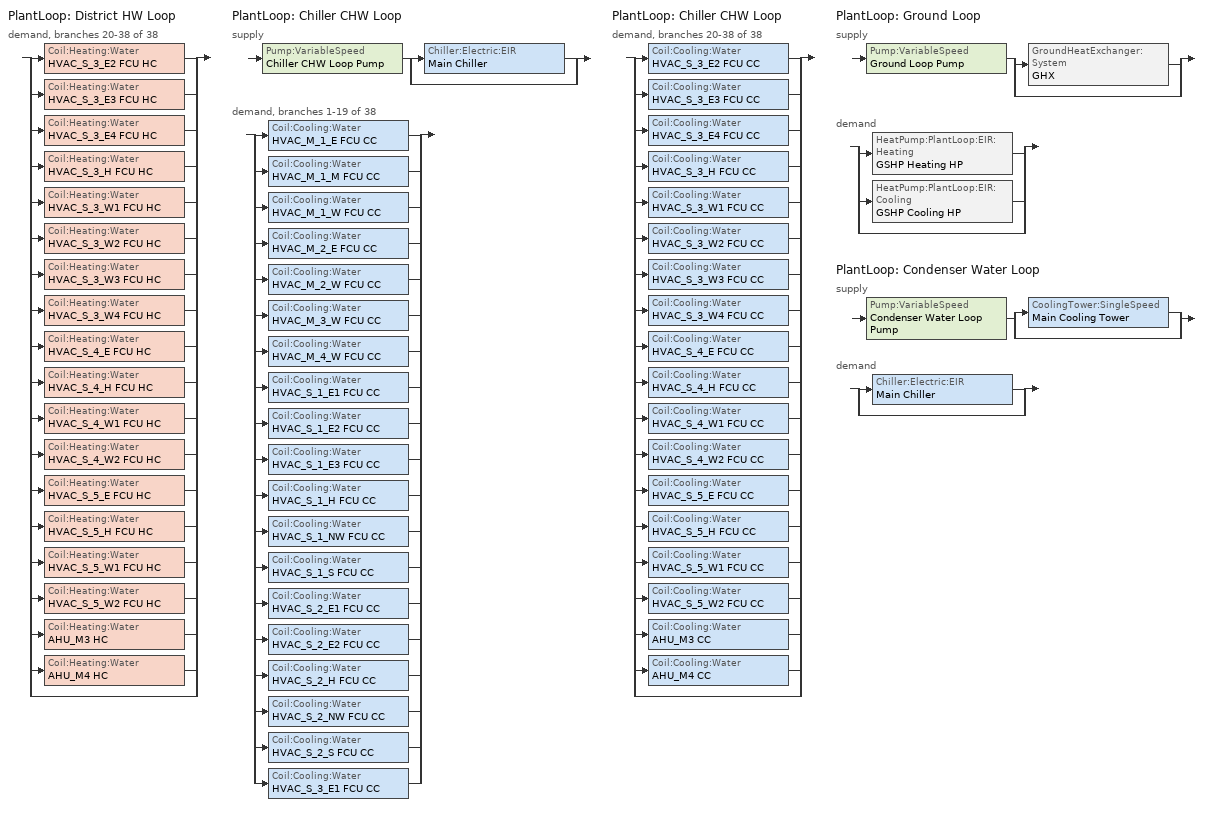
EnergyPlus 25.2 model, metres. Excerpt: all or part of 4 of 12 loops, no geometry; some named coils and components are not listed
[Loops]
PlantLoop 'District HW Loop'
 demand, branches 20-38 of 38: split
  | Coil:Heating:Water 'HVAC_S_3_E2 FCU HC'
  | Coil:Heating:Water 'HVAC_S_3_E3 FCU HC'
  | Coil:Heating:Water 'HVAC_S_3_E4 FCU HC'
  | Coil:Heating:Water 'HVAC_S_3_H FCU HC'
  | Coil:Heating:Water 'HVAC_S_3_W1 FCU HC'
  | Coil:Heating:Water 'HVAC_S_3_W2 FCU HC'
  | Coil:Heating:Water 'HVAC_S_3_W3 FCU HC'
  | Coil:Heating:Water 'HVAC_S_3_W4 FCU HC'
  | Coil:Heating:Water 'HVAC_S_4_E FCU HC'
  | Coil:Heating:Water 'HVAC_S_4_H FCU HC'
  | Coil:Heating:Water 'HVAC_S_4_W1 FCU HC'
  | Coil:Heating:Water 'HVAC_S_4_W2 FCU HC'
  | Coil:Heating:Water 'HVAC_S_5_E FCU HC'
  | Coil:Heating:Water 'HVAC_S_5_H FCU HC'
  | Coil:Heating:Water 'HVAC_S_5_W1 FCU HC'
  | Coil:Heating:Water 'HVAC_S_5_W2 FCU HC'
  | Coil:Heating:Water 'AHU_M3 HC'
  | Coil:Heating:Water 'AHU_M4 HC'
  | bypass
PlantLoop 'Chiller CHW Loop'
 supply: Pump:VariableSpeed 'Chiller CHW Loop Pump' > split
  | Chiller:Electric:EIR 'Main Chiller'
  | bypass
 demand, branches 1-19 of 38: split
  | Coil:Cooling:Water 'HVAC_M_1_E FCU CC'
  | Coil:Cooling:Water 'HVAC_M_1_M FCU CC'
  | Coil:Cooling:Water 'HVAC_M_1_W FCU CC'
  | Coil:Cooling:Water 'HVAC_M_2_E FCU CC'
  | Coil:Cooling:Water 'HVAC_M_2_W FCU CC'
  | Coil:Cooling:Water 'HVAC_M_3_W FCU CC'
  | Coil:Cooling:Water 'HVAC_M_4_W FCU CC'
  | Coil:Cooling:Water 'HVAC_S_1_E1 FCU CC'
  | Coil:Cooling:Water 'HVAC_S_1_E2 FCU CC'
  | Coil:Cooling:Water 'HVAC_S_1_E3 FCU CC'
  | Coil:Cooling:Water 'HVAC_S_1_H FCU CC'
  | Coil:Cooling:Water 'HVAC_S_1_NW FCU CC'
  | Coil:Cooling:Water 'HVAC_S_1_S FCU CC'
  | Coil:Cooling:Water 'HVAC_S_2_E1 FCU CC'
  | Coil:Cooling:Water 'HVAC_S_2_E2 FCU CC'
  | Coil:Cooling:Water 'HVAC_S_2_H FCU CC'
  | Coil:Cooling:Water 'HVAC_S_2_NW FCU CC'
  | Coil:Cooling:Water 'HVAC_S_2_S FCU CC'
  | Coil:Cooling:Water 'HVAC_S_3_E1 FCU CC'
PlantLoop 'Chiller CHW Loop'
 demand, branches 20-38 of 38: split
  | Coil:Cooling:Water 'HVAC_S_3_E2 FCU CC'
  | Coil:Cooling:Water 'HVAC_S_3_E3 FCU CC'
  | Coil:Cooling:Water 'HVAC_S_3_E4 FCU CC'
  | Coil:Cooling:Water 'HVAC_S_3_H FCU CC'
  | Coil:Cooling:Water 'HVAC_S_3_W1 FCU CC'
  | Coil:Cooling:Water 'HVAC_S_3_W2 FCU CC'
  | Coil:Cooling:Water 'HVAC_S_3_W3 FCU CC'
  | Coil:Cooling:Water 'HVAC_S_3_W4 FCU CC'
  | Coil:Cooling:Water 'HVAC_S_4_E FCU CC'
  | Coil:Cooling:Water 'HVAC_S_4_H FCU CC'
  | Coil:Cooling:Water 'HVAC_S_4_W1 FCU CC'
  | Coil:Cooling:Water 'HVAC_S_4_W2 FCU CC'
  | Coil:Cooling:Water 'HVAC_S_5_E FCU CC'
  | Coil:Cooling:Water 'HVAC_S_5_H FCU CC'
  | Coil:Cooling:Water 'HVAC_S_5_W1 FCU CC'
  | Coil:Cooling:Water 'HVAC_S_5_W2 FCU CC'
  | Coil:Cooling:Water 'AHU_M3 CC'
  | Coil:Cooling:Water 'AHU_M4 CC'
  | bypass
PlantLoop 'Ground Loop'
 supply: Pump:VariableSpeed 'Ground Loop Pump' > split
  | GroundHeatExchanger:System 'GHX'
  | bypass
 demand: split
  | HeatPump:PlantLoop:EIR:Heating 'GSHP Heating HP'
  | HeatPump:PlantLoop:EIR:Cooling 'GSHP Cooling HP'
  | bypass
PlantLoop 'Condenser Water Loop'
 supply: Pump:VariableSpeed 'Condenser Water Loop Pump' > split
  | CoolingTower:SingleSpeed 'Main Cooling Tower'
  | bypass
 demand: split
  | Chiller:Electric:EIR 'Main Chiller'
  | bypass
[DesignSpecification:OutdoorAir]
189.1-2009 - Office - OpenOffice - CZ4-8 Ventilation: Outdoor Air Method=Sum; Outdoor Air Flow per Person {m3/s-person}=0.00943895; Outdoor Air Flow per Zone Floor Area {m3/s-m2}=0; Outdoor Air Flow per Zone {m3/s}=0; Outdoor Air Flow Air Changes per Hour {1/hr}=0
[ThermostatSetpoint:DualSetpoint]
Office Dual Setpoint: Heating Setpoint Temperature Schedule=Large Office HtgSetp; Cooling Setpoint Temperature Schedule=Large Office ClgSetp
[ZoneControl:Thermostat] Control Type Schedule=Dual Setpoint Control Type Sch; Control 1=Office Dual Setpoint
Name | Zone or ZoneList
HVAC_S_3_E2 Thermostat | HVAC_S_3_E2
HVAC_S_3_E3 Thermostat | HVAC_S_3_E3
HVAC_S_3_E4 Thermostat | HVAC_S_3_E4
HVAC_S_3_H Thermostat | HVAC_S_3_H
HVAC_S_3_W1 Thermostat | HVAC_S_3_W1
HVAC_S_3_W2 Thermostat | HVAC_S_3_W2
HVAC_S_3_W3 Thermostat | HVAC_S_3_W3
HVAC_S_3_W4 Thermostat | HVAC_S_3_W4
HVAC_S_4_E Thermostat | HVAC_S_4_E
HVAC_S_4_H Thermostat | HVAC_S_4_H
HVAC_S_4_W1 Thermostat | HVAC_S_4_W1
HVAC_S_4_W2 Thermostat | HVAC_S_4_W2
HVAC_S_5_E Thermostat | HVAC_S_5_E
HVAC_S_5_H Thermostat | HVAC_S_5_H
HVAC_S_5_W1 Thermostat | HVAC_S_5_W1
HVAC_S_5_W2 Thermostat | HVAC_S_5_W2
[Sizing:Zone] Zone Cooling Design Supply Air Temperature Input Method=SupplyAirTemperature; Zone Cooling Design Supply Air Temperature {C}=14; Zone Cooling Design Supply Air Temperature Difference {deltaC}=11.11; Zone Heating Design Supply Air Temperature Input Method=SupplyAirTemperature; Zone Heating Design Supply Air Temperature {C}=50; Zone Heating Design Supply Air Temperature Difference {deltaC}=11.11; Zone Cooling Design Supply Air Humidity Ratio {kgWater/kgDryAir}=0.0085; Zone Heating Design Supply Air Humidity Ratio {kgWater/kgDryAir}=0.008; Design Specification Outdoor Air Object=189.1-2009 - Office - OpenOffice - CZ4-8 Ventilation; Cooling Design Air Flow Method=DesignDay; Cooling Design Air Flow Rate {m3/s}=0; Cooling Minimum Air Flow per Zone Floor Area {m3/s-m2}=0.000762; Cooling Minimum Air Flow {m3/s}=0; Cooling Minimum Air Flow Fraction=0; Heating Design Air Flow Method=DesignDay; Heating Design Air Flow Rate {m3/s}=0; Heating Maximum Air Flow per Zone Floor Area {m3/s-m2}=0.002032; Heating Maximum Air Flow {m3/s}=0.141576; Heating Maximum Air Flow Fraction=0.3
HVAC_S_3_E2; HVAC_S_3_E3; HVAC_S_3_E4; HVAC_S_3_H; HVAC_S_3_W1; HVAC_S_3_W2; HVAC_S_3_W3; HVAC_S_3_W4; HVAC_S_4_E; HVAC_S_4_H; HVAC_S_4_W1; HVAC_S_4_W2; HVAC_S_5_E; HVAC_S_5_H; HVAC_S_5_W1; HVAC_S_5_W2
[Zone equipment]
HVAC_S_3_E2: HVAC_S_3_E2 FCU
HVAC_S_3_E3: HVAC_S_3_E3 FCU
HVAC_S_3_E4: HVAC_S_3_E4 FCU
HVAC_S_3_H: HVAC_S_3_H FCU
HVAC_S_3_W1: HVAC_S_3_W1 FCU
HVAC_S_3_W2: HVAC_S_3_W2 FCU
HVAC_S_3_W3: HVAC_S_3_W3 FCU
HVAC_S_3_W4: HVAC_S_3_W4 FCU
HVAC_S_4_E: HVAC_S_4_E FCU
HVAC_S_4_H: HVAC_S_4_H FCU
HVAC_S_4_W1: HVAC_S_4_W1 FCU
HVAC_S_4_W2: HVAC_S_4_W2 FCU
HVAC_S_5_E: HVAC_S_5_E FCU
HVAC_S_5_H: HVAC_S_5_H FCU
HVAC_S_5_W1: HVAC_S_5_W1 FCU
HVAC_S_5_W2: HVAC_S_5_W2 FCU
[Fan:SystemModel] Availability Schedule=Always On Discrete; Design Maximum Air Flow Rate {m3/s}=autosize; Speed Control Method=Discrete; Electric Power Minimum Flow Rate Fraction=0; Design Pressure Rise {Pa}=75; Motor Efficiency=0.9; Motor In Air Stream Fraction=1; Design Electric Power Consumption {W}=autosize; Fan Total Efficiency=0.7
HVAC_M_1_E FCU Fan; HVAC_M_1_M FCU Fan; HVAC_M_1_W FCU Fan; HVAC_M_2_E FCU Fan; HVAC_M_2_W FCU Fan; HVAC_M_3_W FCU Fan; HVAC_M_4_W FCU Fan; HVAC_S_1_E1 FCU Fan; HVAC_S_1_E2 FCU Fan; HVAC_S_1_E3 FCU Fan; HVAC_S_1_H FCU Fan; HVAC_S_1_NW FCU Fan; HVAC_S_1_S FCU Fan; HVAC_S_2_E1 FCU Fan; HVAC_S_2_E2 FCU Fan; HVAC_S_2_H FCU Fan; HVAC_S_2_NW FCU Fan; HVAC_S_2_S FCU Fan; HVAC_S_3_E1 FCU Fan; HVAC_S_3_E2 FCU Fan; HVAC_S_3_E3 FCU Fan; HVAC_S_3_E4 FCU Fan; HVAC_S_3_H FCU Fan; HVAC_S_3_W1 FCU Fan; HVAC_S_3_W2 FCU Fan; HVAC_S_3_W3 FCU Fan; HVAC_S_3_W4 FCU Fan; HVAC_S_4_E FCU Fan; HVAC_S_4_H FCU Fan; HVAC_S_4_W1 FCU Fan; HVAC_S_4_W2 FCU Fan; HVAC_S_5_E FCU Fan; HVAC_S_5_H FCU Fan; HVAC_S_5_W1 FCU Fan; HVAC_S_5_W2 FCU Fan
[Coil:Cooling:Water] Availability Schedule=Always On Discrete; Design Water Flow Rate {m3/s}=autosize; Design Air Flow Rate {m3/s}=autosize; Design Inlet Water Temperature {C}=autosize; Design Inlet Air Temperature {C}=autosize; Design Outlet Air Temperature {C}=autosize; Design Inlet Air Humidity Ratio {kgWater/kgDryAir}=autosize; Design Outlet Air Humidity Ratio {kgWater/kgDryAir}=autosize; Type of Analysis=SimpleAnalysis; Heat Exchanger Configuration=CrossFlow
HVAC_M_1_E FCU CC; HVAC_M_1_M FCU CC; HVAC_M_1_W FCU CC; HVAC_M_2_E FCU CC; HVAC_M_2_W FCU CC; HVAC_M_3_W FCU CC; HVAC_M_4_W FCU CC; HVAC_S_1_E1 FCU CC; HVAC_S_1_E2 FCU CC; HVAC_S_1_E3 FCU CC; HVAC_S_1_H FCU CC; HVAC_S_1_NW FCU CC; HVAC_S_1_S FCU CC; HVAC_S_2_E1 FCU CC; HVAC_S_2_E2 FCU CC; HVAC_S_2_H FCU CC; HVAC_S_2_NW FCU CC; HVAC_S_2_S FCU CC; HVAC_S_3_E1 FCU CC; HVAC_S_3_E2 FCU CC; HVAC_S_3_E3 FCU CC; HVAC_S_3_E4 FCU CC; HVAC_S_3_H FCU CC; HVAC_S_3_W1 FCU CC; HVAC_S_3_W2 FCU CC; HVAC_S_3_W3 FCU CC; HVAC_S_3_W4 FCU CC; HVAC_S_4_E FCU CC; HVAC_S_4_H FCU CC; HVAC_S_4_W1 FCU CC; HVAC_S_4_W2 FCU CC; HVAC_S_5_E FCU CC; HVAC_S_5_H FCU CC; HVAC_S_5_W1 FCU CC; HVAC_S_5_W2 FCU CC
[Coil:Heating:Water] Availability Schedule=Always On Discrete; U-Factor Times Area Value {W/K}=autosize; Maximum Water Flow Rate {m3/s}=autosize; Performance Input Method=UFactorTimesAreaAndDesignWaterFlowRate; Rated Capacity {W}=autosize; Rated Inlet Water Temperature {C}=82.2; Rated Inlet Air Temperature {C}=16.6; Rated Outlet Water Temperature {C}=71.1; Rated Outlet Air Temperature {C}=32.2; Rated Ratio for Air and Water Convection=0.5
HVAC_S_3_E2 FCU HC; HVAC_S_3_E3 FCU HC; HVAC_S_3_E4 FCU HC; HVAC_S_3_H FCU HC; HVAC_S_3_W1 FCU HC; HVAC_S_3_W2 FCU HC; HVAC_S_3_W3 FCU HC; HVAC_S_3_W4 FCU HC; HVAC_S_4_E FCU HC; HVAC_S_4_H FCU HC; HVAC_S_4_W1 FCU HC; HVAC_S_4_W2 FCU HC; HVAC_S_5_E FCU HC; HVAC_S_5_H FCU HC; HVAC_S_5_W1 FCU HC; HVAC_S_5_W2 FCU HC
[ZoneHVAC:FourPipeFanCoil] Availability Schedule=Always On Discrete; Capacity Control Method=CyclingFan; Maximum Supply Air Flow Rate {m3/s}=autosize; Low Speed Supply Air Flow Ratio=0.33; Medium Speed Supply Air Flow Ratio=0.66; Maximum Outdoor Air Flow Rate {m3/s}=autosize; Maximum Cold Water Flow Rate {m3/s}=autosize; Minimum Cold Water Flow Rate {m3/s}=0; Cooling Convergence Tolerance=0.001; Maximum Hot Water Flow Rate {m3/s}=autosize; Minimum Hot Water Flow Rate {m3/s}=0; Heating Convergence Tolerance=0.001
Name | Supply Air Fan | Cooling Coil | Heating Coil
HVAC_S_3_E2 FCU | HVAC_S_3_E2 FCU Fan | HVAC_S_3_E2 FCU CC | HVAC_S_3_E2 FCU HC
HVAC_S_3_E3 FCU | HVAC_S_3_E3 FCU Fan | HVAC_S_3_E3 FCU CC | HVAC_S_3_E3 FCU HC
HVAC_S_3_E4 FCU | HVAC_S_3_E4 FCU Fan | HVAC_S_3_E4 FCU CC | HVAC_S_3_E4 FCU HC
HVAC_S_3_H FCU | HVAC_S_3_H FCU Fan | HVAC_S_3_H FCU CC | HVAC_S_3_H FCU HC
HVAC_S_3_W1 FCU | HVAC_S_3_W1 FCU Fan | HVAC_S_3_W1 FCU CC | HVAC_S_3_W1 FCU HC
HVAC_S_3_W2 FCU | HVAC_S_3_W2 FCU Fan | HVAC_S_3_W2 FCU CC | HVAC_S_3_W2 FCU HC
HVAC_S_3_W3 FCU | HVAC_S_3_W3 FCU Fan | HVAC_S_3_W3 FCU CC | HVAC_S_3_W3 FCU HC
HVAC_S_3_W4 FCU | HVAC_S_3_W4 FCU Fan | HVAC_S_3_W4 FCU CC | HVAC_S_3_W4 FCU HC
HVAC_S_4_E FCU | HVAC_S_4_E FCU Fan | HVAC_S_4_E FCU CC | HVAC_S_4_E FCU HC
HVAC_S_4_H FCU | HVAC_S_4_H FCU Fan | HVAC_S_4_H FCU CC | HVAC_S_4_H FCU HC
HVAC_S_4_W1 FCU | HVAC_S_4_W1 FCU Fan | HVAC_S_4_W1 FCU CC | HVAC_S_4_W1 FCU HC
HVAC_S_4_W2 FCU | HVAC_S_4_W2 FCU Fan | HVAC_S_4_W2 FCU CC | HVAC_S_4_W2 FCU HC
HVAC_S_5_E FCU | HVAC_S_5_E FCU Fan | HVAC_S_5_E FCU CC | HVAC_S_5_E FCU HC
HVAC_S_5_H FCU | HVAC_S_5_H FCU Fan | HVAC_S_5_H FCU CC | HVAC_S_5_H FCU HC
HVAC_S_5_W1 FCU | HVAC_S_5_W1 FCU Fan | HVAC_S_5_W1 FCU CC | HVAC_S_5_W1 FCU HC
HVAC_S_5_W2 FCU | HVAC_S_5_W2 FCU Fan | HVAC_S_5_W2 FCU CC | HVAC_S_5_W2 FCU HC
[SetpointManager:Scheduled] Control Variable=Temperature
Name | Schedule | Setpoint Node or NodeList
Chiller CHW Loop Setpoint Manager | CHW Temp Sch | Chiller CHW Loop Supply Outlet
Ground Loop Setpoint Manager | Ground Loop Temp Sch | Ground Loop Supply Outlet
Condenser Water Loop Setpoint Manager | CndW Temp Sch | Condenser Water Loop Supply Outlet
[Chiller:Electric:EIR]
Main Chiller: Reference Capacity {W}=autosize; Reference COP {W/W}=5.5; Reference Leaving Chilled Water Temperature {C}=7; Reference Entering Condenser Fluid Temperature {C}=29; Reference Chilled Water Flow Rate {m3/s}=autosize; Reference Condenser Fluid Flow Rate {m3/s}=autosize; Cooling Capacity Function of Temperature Curve=Chiller CapFT; Electric Input to Cooling Output Ratio Function of Temperature Curve=Chiller EIRFT; Electric Input to Cooling Output Ratio Function of Part Load Ratio Curve=Chiller EIRPLR; Minimum Part Load Ratio=0.1; Maximum Part Load Ratio=1; Optimum Part Load Ratio=1; Minimum Unloading Ratio=0.25; Condenser Type=WaterCooled
[CoolingTower:SingleSpeed]
Main Cooling Tower: Design Water Flow Rate {m3/s}=autosize; Design Air Flow Rate {m3/s}=autosize; Design Fan Power {W}=autosize; Design U-Factor Times Area Value {W/K}=autosize; Free Convection Regime Air Flow Rate {m3/s}=autosize; Free Convection Regime U-Factor Times Area Value {W/K}=autosize; Performance Input Method=UFactorTimesAreaAndDesignWaterFlowRate
[Sizing:Plant]
Name | Loop Type | Design Loop Exit Temperature {C} | Loop Design Temperature Difference {deltaC}
Chiller CHW Loop | Cooling | 7 | 5
Ground Loop | Condenser | 20 | 5
Condenser Water Loop | Condenser | 29 | 6
[PlantLoop] Fluid Type=Water; Maximum Loop Temperature {C}=100; Maximum Loop Flow Rate {m3/s}=autosize; Minimum Loop Flow Rate {m3/s}=0; Plant Loop Volume {m3}=autosize; Load Distribution Scheme=Optimal
Name | Plant Equipment Operation Scheme | Minimum Loop Temperature {C}
Chiller CHW Loop | Chiller CHW Loop Operation Schemes | 5
Ground Loop | Ground Loop Operation Schemes | 0
Condenser Water Loop | Condenser Water Loop Operation Schemes | 5
[PlantEquipmentOperationSchemes] Control Scheme 1 Schedule=Always On Discrete
Name | Control Scheme 1
Chiller CHW Loop Operation Schemes | Chiller CHW Loop Operation
Ground Loop Operation Schemes | Ground Loop Operation
Condenser Water Loop Operation Schemes | Condenser Water Loop Operation
[PlantEquipmentList]
Chiller CHW Loop Equipment List: Main Chiller
Ground Loop Equipment List: GHX
Condenser Water Loop Equipment List: Main Cooling Tower
[Pump:VariableSpeed] Design Maximum Flow Rate {m3/s}=autosize; Design Pump Head {Pa}=179352; Design Power Consumption {W}=autosize; Motor Efficiency=0.9; Fraction of Motor Inefficiencies to Fluid Stream=0; Coefficient 1 of the Part Load Performance Curve=0; Coefficient 2 of the Part Load Performance Curve=1; Coefficient 3 of the Part Load Performance Curve=0; Coefficient 4 of the Part Load Performance Curve=0; Design Minimum Flow Rate {m3/s}=0; Pump Control Type=Intermittent
Chiller CHW Loop Pump; Ground Loop Pump; Condenser Water Loop Pump
[PlantEquipmentOperation:CoolingLoad] Load Range 1 Lower Limit {W}=0; Load Range 1 Upper Limit {W}=1000000000
Name | Range 1 Equipment List
Chiller CHW Loop Operation | Chiller CHW Loop Equipment List
Condenser Water Loop Operation | Condenser Water Loop Equipment List
[PlantEquipmentOperation:Uncontrolled]
Ground Loop Operation: Equipment List=Ground Loop Equipment List
[Schedule:Day:Interval]
Large Office ClgSetp Default Schedule; Large Office ClgSetp Summer Design Day: No, 06:00, 26.7, 22:00, 24, 24:00, 26.7
Large Office ClgSetp Rule 1 Day Schedule; Large Office ClgSetp Winter Design Day: No, 24:00, 26.7
Large Office ClgSetp Rule 2 Day Schedule: No, 06:00, 26.7, 18:00, 24, 24:00, 26.7
Large Office HtgSetp Default Schedule: No, 06:00, 15.6, 22:00, 21, 24:00, 15.6
Large Office HtgSetp Rule 1 Day Schedule; Large Office HtgSetp Summer Design Day: No, 24:00, 15.6
Large Office HtgSetp Rule 2 Day Schedule: No, 06:00, 15.6, 18:00, 21, 24:00, 15.6
Large Office HtgSetp Winter Design Day: No, 24:00, 21
[Schedule:Week:Daily]
Large Office ClgSetp Week Rule - Jan1-Dec31: Large Office ClgSetp Rule 1 Day Schedule, Large Office ClgSetp Default Schedule, Large Office ClgSetp Default Schedule, Large Office ClgSetp Default Schedule, Large Office ClgSetp Default Schedule, Large Office ClgSetp Default Schedule, Large Office ClgSetp Rule 2 Day Schedule, Large Office ClgSetp Default Schedule, Large Office ClgSetp Summer Design Day, Large Office ClgSetp Winter Design Day, Large Office ClgSetp Default Schedule, Large Office ClgSetp Default Schedule
Large Office HtgSetp Week Rule - Jan1-Dec31: Large Office HtgSetp Rule 1 Day Schedule, Large Office HtgSetp Default Schedule, Large Office HtgSetp Default Schedule, Large Office HtgSetp Default Schedule, Large Office HtgSetp Default Schedule, Large Office HtgSetp Default Schedule, Large Office HtgSetp Rule 2 Day Schedule, Large Office HtgSetp Default Schedule, Large Office HtgSetp Summer Design Day, Large Office HtgSetp Winter Design Day, Large Office HtgSetp Default Schedule, Large Office HtgSetp Default Schedule
[Schedule:Year]
Large Office ClgSetp: Large Office ClgSetp Week Rule - Jan1-Dec31, 1, 1, 12, 31
Large Office HtgSetp: Large Office HtgSetp Week Rule - Jan1-Dec31, 1, 1, 12, 31
[Schedule:Constant]
Always On Discrete: Always On Discrete Limits, 1
CHW Temp Sch: Any Number, 7
CndW Temp Sch: Any Number, 29
Ground Loop Temp Sch: Any Number, 20
Dual Setpoint Control Type Sch: Any Number, 4
[Curve:Biquadratic] Coefficient1 Constant=1; Coefficient3 x**2=0; Coefficient5 y**2=0; Coefficient6 x*y=0; Minimum Value of x=4; Maximum Value of x=12; Minimum Value of y=20; Maximum Value of y=40
Name | Coefficient2 x | Coefficient4 y
Chiller CapFT | 0.03 | -0.003
Chiller EIRFT | -0.02 | 0.01
[Curve:Quadratic]
Chiller EIRPLR: Coefficient1 Constant=0.1; Coefficient2 x=0.9; Coefficient3 x**2=0; Minimum Value of x=0; Maximum Value of x=1
